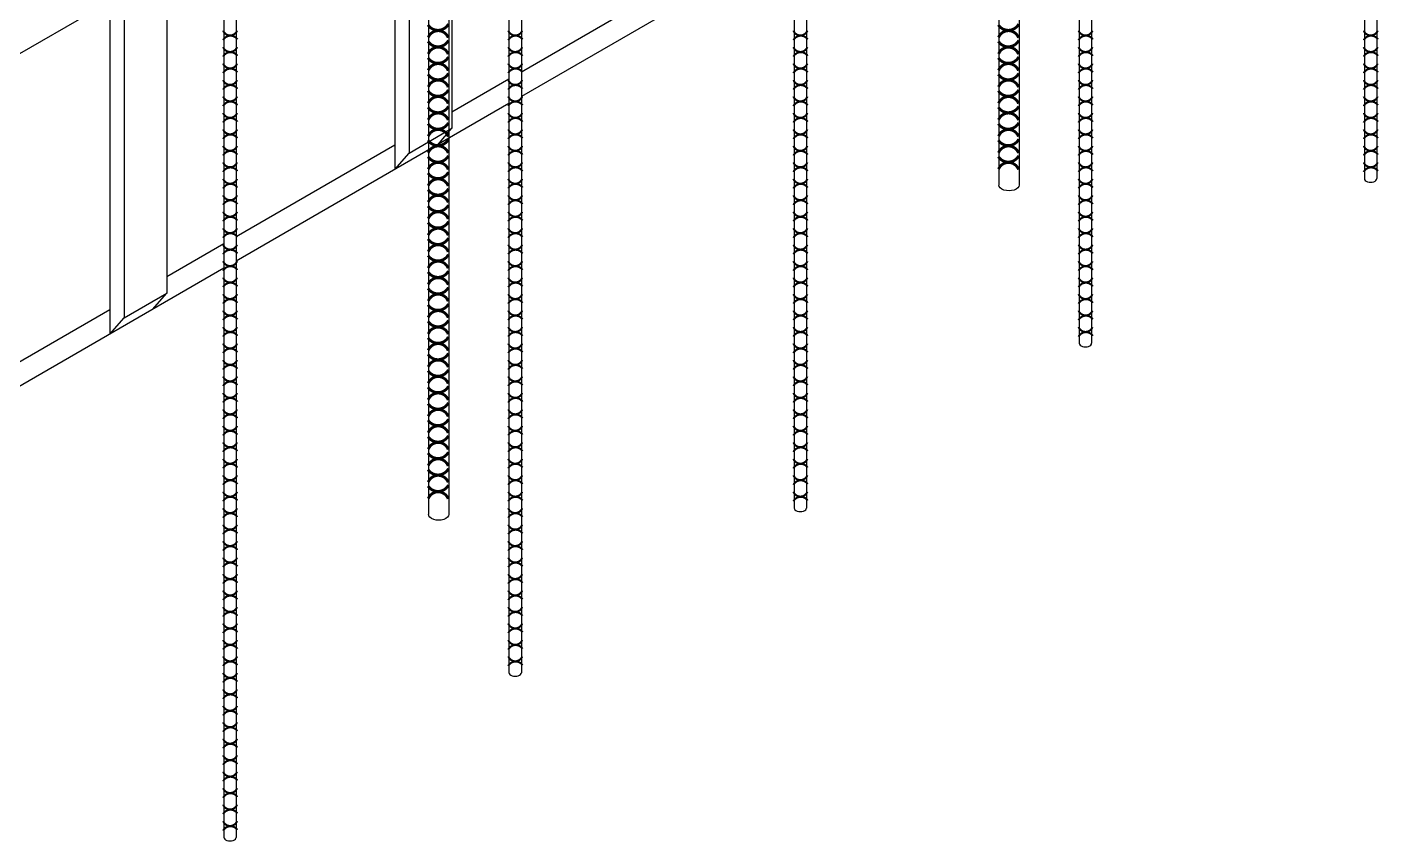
# Model space of a CAD drawing. Extents: x 134 to 282, y 157 to 239.
# Drawn here: x 230.26 to 271.32, y 166.7 to 191.41 of the extents above; entities that cross this region are included whole.
import ezdxf

# ---------------------------------------------------------------- set-up
doc = ezdxf.new("R2010")
doc.units = 0
doc.header["$LTSCALE"] = 0.75
doc.header["$MEASUREMENT"] = 0
doc.layers.add('MATERIAL', color=1, linetype='CONTINUOUS')
doc.layers.add('OBJECTS', color=3, linetype='CONTINUOUS')

msp = doc.modelspace()

# ---------------------------------------------------------------- linework, layer by layer
at = {"layer": 'MATERIAL', "color": 7}
for p, q in [((270.875125, 211.674742), (270.875125, 186.812315)), ((271.250125, 211.674742), (271.250125, 186.812315)), ((262.214871, 206.674742), (262.214871, 181.812315)), ((262.589871, 206.674742), (262.589871, 181.812315)), ((253.554617, 201.674742), (253.554617, 176.812315)), ((253.929617, 201.674742), (253.929617, 176.812315)), ((244.894363, 196.674742), (244.894363, 171.812315)), ((245.269363, 196.674742), (245.269363, 171.812315)), ((236.234109, 191.674742), (236.234109, 166.812315)), ((236.609109, 191.674742), (236.609109, 166.812315))]:
    msp.add_line(p, q, dxfattribs=at)
for centre in [(271.062625, 186.812315), (262.402371, 181.812315), (253.742117, 176.812315), (245.081863, 171.812315), (236.421609, 166.812315)]:
    msp.add_ellipse(centre, major_axis=(-0.187719, 0), ratio=0.57735, start_param=0, end_param=3.141592654, dxfattribs=at)
at = {"layer": 'OBJECTS', "color": 7}
for p, q in [((259.774549, 204.94116), (259.774549, 186.618499)), ((260.386921, 204.889556), (260.386921, 186.618499)), ((241.430261, 195.255649), (241.430261, 187.089382)), ((241.863274, 195.044111), (241.863274, 187.589382)), ((242.454041, 194.94116), (242.454041, 176.618499)), ((243.066413, 194.889556), (243.066413, 176.618499)), ((243.162312, 194.944923), (243.162312, 188.339382)), ((253.554617, 194.089382), (245.269363, 189.305889)), ((234.502058, 193.434682), (234.502058, 183.339382)), ((233.20302, 192.684682), (233.20302, 182.589382)), ((245.269363, 190.058583), (250.090515, 192.842076)), ((232.770007, 192.184682), (226.775183, 188.723568)), ((232.770007, 192.184682), (232.770007, 182.089382)), ((243.162312, 188.842076), (244.894363, 189.842076)), ((244.894363, 189.089382), (236.609109, 184.305889)), ((241.863274, 187.589382), (243.162312, 188.339382)), ((242.729299, 187.839382), (243.162312, 188.339382)), ((236.609109, 185.058583), (241.430261, 187.842076)), ((241.430261, 187.089382), (241.863274, 187.589382)), ((234.502058, 183.842076), (236.234109, 184.842076)), ((236.234109, 184.089382), (227.948855, 179.305889)), ((233.20302, 182.589382), (234.502058, 183.339382)), ((234.069045, 182.839382), (234.502058, 183.339382)), ((227.948855, 180.058583), (232.770007, 182.842076)), ((232.770007, 182.089382), (233.20302, 182.589382))]:
    msp.add_line(p, q, dxfattribs=at)
for points, const_width in [([(236.636133, 191.305867, -0.688836), (236.211456, 191.307486, -0.509663)], 0.060136), ([(242.436427, 191.479558, 0.571711), (243.055106, 191.507766, 0.509663)], 0.085644), ([(242.443487, 191.099787, -0.688836), (243.048202, 191.088923, -0.509663)], 0.085644), ([(245.296387, 191.305867, -0.688836), (244.87171, 191.307486, -0.509663)], 0.060136), ([(253.956641, 191.305867, -0.688836), (253.531964, 191.307486, -0.509663)], 0.060136), ([(259.756935, 191.479558, 0.571711), (260.375614, 191.507766, 0.509663)], 0.085644), ([(259.763995, 191.099787, -0.688836), (260.36871, 191.088923, -0.509663)], 0.085644), ([(262.616895, 191.305867, -0.688836), (262.192218, 191.307486, -0.509663)], 0.060136), ([(271.277149, 191.305867, -0.688836), (270.852472, 191.307486, -0.509663)], 0.060136), ([(236.644863, 191.039301, 0.571711), (236.210771, 191.013349, 0.509663)], 0.060136), ([(242.436427, 190.979558, 0.571711), (243.055106, 191.007766, 0.509663)], 0.085644), ([(245.305117, 191.039301, 0.571711), (244.871025, 191.013349, 0.509663)], 0.060136), ([(253.965371, 191.039301, 0.571711), (253.531279, 191.013349, 0.509663)], 0.060136), ([(259.756935, 190.979558, 0.571711), (260.375614, 191.007766, 0.509663)], 0.085644), ([(262.625625, 191.039301, 0.571711), (262.191533, 191.013349, 0.509663)], 0.060136), ([(271.285879, 191.039301, 0.571711), (270.851787, 191.013349, 0.509663)], 0.060136), ([(236.644863, 190.539301, 0.571711), (236.210771, 190.513349, 0.509663)], 0.060136), ([(236.636133, 190.805867, -0.688836), (236.211456, 190.807486, -0.509663)], 0.060136), ([(242.436427, 190.479558, 0.571711), (243.055106, 190.507766, 0.509663)], 0.085644), ([(242.443487, 190.599787, -0.688836), (243.048202, 190.588923, -0.509663)], 0.085644), ([(245.305117, 190.539301, 0.571711), (244.871025, 190.513349, 0.509663)], 0.060136), ([(245.296387, 190.805867, -0.688836), (244.87171, 190.807486, -0.509663)], 0.060136), ([(253.965371, 190.539301, 0.571711), (253.531279, 190.513349, 0.509663)], 0.060136), ([(253.956641, 190.805867, -0.688836), (253.531964, 190.807486, -0.509663)], 0.060136), ([(259.756935, 190.479558, 0.571711), (260.375614, 190.507766, 0.509663)], 0.085644), ([(259.763995, 190.599787, -0.688836), (260.36871, 190.588923, -0.509663)], 0.085644), ([(262.625625, 190.539301, 0.571711), (262.191533, 190.513349, 0.509663)], 0.060136), ([(262.616895, 190.805867, -0.688836), (262.192218, 190.807486, -0.509663)], 0.060136), ([(271.285879, 190.539301, 0.571711), (270.851787, 190.513349, 0.509663)], 0.060136), ([(271.277149, 190.805867, -0.688836), (270.852472, 190.807486, -0.509663)], 0.060136), ([(236.644863, 190.039301, 0.571711), (236.210771, 190.013349, 0.509663)], 0.060136), ([(236.636133, 190.305867, -0.688836), (236.211456, 190.307486, -0.509663)], 0.060136), ([(242.443487, 190.099787, -0.688836), (243.048202, 190.088923, -0.509663)], 0.085644), ([(245.305117, 190.039301, 0.571711), (244.871025, 190.013349, 0.509663)], 0.060136), ([(245.296387, 190.305867, -0.688836), (244.87171, 190.307486, -0.509663)], 0.060136), ([(253.965371, 190.039301, 0.571711), (253.531279, 190.013349, 0.509663)], 0.060136), ([(253.956641, 190.305867, -0.688836), (253.531964, 190.307486, -0.509663)], 0.060136), ([(259.763995, 190.099787, -0.688836), (260.36871, 190.088923, -0.509663)], 0.085644), ([(262.625625, 190.039301, 0.571711), (262.191533, 190.013349, 0.509663)], 0.060136), ([(262.616895, 190.305867, -0.688836), (262.192218, 190.307486, -0.509663)], 0.060136), ([(271.285879, 190.039301, 0.571711), (270.851787, 190.013349, 0.509663)], 0.060136), ([(271.277149, 190.305867, -0.688836), (270.852472, 190.307486, -0.509663)], 0.060136), ([(236.636133, 189.805867, -0.688836), (236.211456, 189.807486, -0.509663)], 0.060136), ([(242.436427, 189.979558, 0.571711), (243.055106, 190.007766, 0.509663)], 0.085644), ([(242.443487, 189.599787, -0.688836), (243.048202, 189.588923, -0.509663)], 0.085644), ([(245.296387, 189.805867, -0.688836), (244.87171, 189.807486, -0.509663)], 0.060136), ([(253.956641, 189.805867, -0.688836), (253.531964, 189.807486, -0.509663)], 0.060136), ([(259.756935, 189.979558, 0.571711), (260.375614, 190.007766, 0.509663)], 0.085644), ([(259.763995, 189.599787, -0.688836), (260.36871, 189.588923, -0.509663)], 0.085644), ([(262.616895, 189.805867, -0.688836), (262.192218, 189.807486, -0.509663)], 0.060136), ([(271.277149, 189.805867, -0.688836), (270.852472, 189.807486, -0.509663)], 0.060136), ([(236.644863, 189.539301, 0.571711), (236.210771, 189.513349, 0.509663)], 0.060136), ([(236.636133, 189.305867, -0.688836), (236.211456, 189.307486, -0.509663)], 0.060136), ([(242.436427, 189.479558, 0.571711), (243.055106, 189.507766, 0.509663)], 0.085644), ([(242.443487, 189.099787, -0.688836), (243.048202, 189.088923, -0.509663)], 0.085644), ([(245.305117, 189.539301, 0.571711), (244.871025, 189.513349, 0.509663)], 0.060136), ([(245.296387, 189.305867, -0.688836), (244.87171, 189.307486, -0.509663)], 0.060136), ([(253.965371, 189.539301, 0.571711), (253.531279, 189.513349, 0.509663)], 0.060136), ([(253.956641, 189.305867, -0.688836), (253.531964, 189.307486, -0.509663)], 0.060136), ([(259.756935, 189.479558, 0.571711), (260.375614, 189.507766, 0.509663)], 0.085644), ([(259.763995, 189.099787, -0.688836), (260.36871, 189.088923, -0.509663)], 0.085644), ([(262.625625, 189.539301, 0.571711), (262.191533, 189.513349, 0.509663)], 0.060136), ([(262.616895, 189.305867, -0.688836), (262.192218, 189.307486, -0.509663)], 0.060136), ([(271.285879, 189.539301, 0.571711), (270.851787, 189.513349, 0.509663)], 0.060136), ([(271.277149, 189.305867, -0.688836), (270.852472, 189.307486, -0.509663)], 0.060136), ([(236.644863, 189.039301, 0.571711), (236.210771, 189.013349, 0.509663)], 0.060136), ([(242.436427, 188.979558, 0.571711), (243.055106, 189.007766, 0.509663)], 0.085644), ([(245.305117, 189.039301, 0.571711), (244.871025, 189.013349, 0.509663)], 0.060136), ([(253.965371, 189.039301, 0.571711), (253.531279, 189.013349, 0.509663)], 0.060136), ([(259.756935, 188.979558, 0.571711), (260.375614, 189.007766, 0.509663)], 0.085644), ([(262.625625, 189.039301, 0.571711), (262.191533, 189.013349, 0.509663)], 0.060136), ([(271.285879, 189.039301, 0.571711), (270.851787, 189.013349, 0.509663)], 0.060136), ([(236.644863, 188.539301, 0.571711), (236.210771, 188.513349, 0.509663)], 0.060136), ([(236.636133, 188.805867, -0.688836), (236.211456, 188.807486, -0.509663)], 0.060136), ([(242.436427, 188.479558, 0.571711), (243.055106, 188.507766, 0.509663)], 0.085644), ([(242.443487, 188.599787, -0.688836), (243.048202, 188.588923, -0.509663)], 0.085644), ([(245.305117, 188.539301, 0.571711), (244.871025, 188.513349, 0.509663)], 0.060136), ([(245.296387, 188.805867, -0.688836), (244.87171, 188.807486, -0.509663)], 0.060136), ([(253.965371, 188.539301, 0.571711), (253.531279, 188.513349, 0.509663)], 0.060136), ([(253.956641, 188.805867, -0.688836), (253.531964, 188.807486, -0.509663)], 0.060136), ([(259.756935, 188.479558, 0.571711), (260.375614, 188.507766, 0.509663)], 0.085644), ([(259.763995, 188.599787, -0.688836), (260.36871, 188.588923, -0.509663)], 0.085644), ([(262.625625, 188.539301, 0.571711), (262.191533, 188.513349, 0.509663)], 0.060136), ([(262.616895, 188.805867, -0.688836), (262.192218, 188.807486, -0.509663)], 0.060136), ([(271.285879, 188.539301, 0.571711), (270.851787, 188.513349, 0.509663)], 0.060136), ([(271.277149, 188.805867, -0.688836), (270.852472, 188.807486, -0.509663)], 0.060136), ([(236.644863, 188.039301, 0.571711), (236.210771, 188.013349, 0.509663)], 0.060136), ([(236.636133, 188.305867, -0.688836), (236.211456, 188.307486, -0.509663)], 0.060136), ([(242.443487, 188.099787, -0.688836), (243.048202, 188.088923, -0.509663)], 0.085644), ([(245.305117, 188.039301, 0.571711), (244.871025, 188.013349, 0.509663)], 0.060136), ([(245.296387, 188.305867, -0.688836), (244.87171, 188.307486, -0.509663)], 0.060136), ([(253.965371, 188.039301, 0.571711), (253.531279, 188.013349, 0.509663)], 0.060136), ([(253.956641, 188.305867, -0.688836), (253.531964, 188.307486, -0.509663)], 0.060136), ([(259.763995, 188.099787, -0.688836), (260.36871, 188.088923, -0.509663)], 0.085644), ([(262.625625, 188.039301, 0.571711), (262.191533, 188.013349, 0.509663)], 0.060136), ([(262.616895, 188.305867, -0.688836), (262.192218, 188.307486, -0.509663)], 0.060136), ([(271.285879, 188.039301, 0.571711), (270.851787, 188.013349, 0.509663)], 0.060136), ([(271.277149, 188.305867, -0.688836), (270.852472, 188.307486, -0.509663)], 0.060136), ([(236.644863, 187.539301, 0.571711), (236.210771, 187.513349, 0.509663)], 0.060136), ([(236.636133, 187.805867, -0.688836), (236.211456, 187.807486, -0.509663)], 0.060136), ([(242.436427, 187.979558, 0.571711), (243.055106, 188.007766, 0.509663)], 0.085644), ([(242.443487, 187.599787, -0.688836), (243.048202, 187.588923, -0.509663)], 0.085644), ([(245.305117, 187.539301, 0.571711), (244.871025, 187.513349, 0.509663)], 0.060136), ([(245.296387, 187.805867, -0.688836), (244.87171, 187.807486, -0.509663)], 0.060136), ([(253.965371, 187.539301, 0.571711), (253.531279, 187.513349, 0.509663)], 0.060136), ([(253.956641, 187.805867, -0.688836), (253.531964, 187.807486, -0.509663)], 0.060136), ([(259.756935, 187.979558, 0.571711), (260.375614, 188.007766, 0.509663)], 0.085644), ([(259.763995, 187.599787, -0.688836), (260.36871, 187.588923, -0.509663)], 0.085644), ([(262.625625, 187.539301, 0.571711), (262.191533, 187.513349, 0.509663)], 0.060136), ([(262.616895, 187.805867, -0.688836), (262.192218, 187.807486, -0.509663)], 0.060136), ([(271.285879, 187.539301, 0.571711), (270.851787, 187.513349, 0.509663)], 0.060136), ([(271.277149, 187.805867, -0.688836), (270.852472, 187.807486, -0.509663)], 0.060136), ([(236.636133, 187.305867, -0.688836), (236.211456, 187.307486, -0.509663)], 0.060136), ([(242.436427, 187.479558, 0.571711), (243.055106, 187.507766, 0.509663)], 0.085644), ([(242.443487, 187.099787, -0.688836), (243.048202, 187.088923, -0.509663)], 0.085644), ([(245.296387, 187.305867, -0.688836), (244.87171, 187.307486, -0.509663)], 0.060136), ([(253.956641, 187.305867, -0.688836), (253.531964, 187.307486, -0.509663)], 0.060136), ([(259.756935, 187.479558, 0.571711), (260.375614, 187.507766, 0.509663)], 0.085644), ([(259.763995, 187.099787, -0.688836), (260.36871, 187.088923, -0.509663)], 0.085644), ([(262.616895, 187.305867, -0.688836), (262.192218, 187.307486, -0.509663)], 0.060136), ([(271.277149, 187.305867, -0.688836), (270.852472, 187.307486, -0.509663)], 0.060136), ([(236.644863, 187.039301, 0.571711), (236.210771, 187.013349, 0.509663)], 0.060136), ([(236.636133, 186.805867, -0.688836), (236.211456, 186.807486, -0.509663)], 0.060136), ([(242.436427, 186.979558, 0.571711), (243.055106, 187.007766, 0.509663)], 0.085644), ([(242.443487, 186.599787, -0.688836), (243.048202, 186.588923, -0.509663)], 0.085644), ([(245.305117, 187.039301, 0.571711), (244.871025, 187.013349, 0.509663)], 0.060136), ([(245.296387, 186.805867, -0.688836), (244.87171, 186.807486, -0.509663)], 0.060136), ([(253.965371, 187.039301, 0.571711), (253.531279, 187.013349, 0.509663)], 0.060136), ([(253.956641, 186.805867, -0.688836), (253.531964, 186.807486, -0.509663)], 0.060136), ([(262.625625, 187.039301, 0.571711), (262.191533, 187.013349, 0.509663)], 0.060136), ([(262.616895, 186.805867, -0.688836), (262.192218, 186.807486, -0.509663)], 0.060136), ([(271.285879, 187.039301, 0.571711), (270.851787, 187.013349, 0.509663)], 0.060136), ([(236.644863, 186.539301, 0.571711), (236.210771, 186.513349, 0.509663)], 0.060136), ([(242.436427, 186.479558, 0.571711), (243.055106, 186.507766, 0.509663)], 0.085644), ([(245.305117, 186.539301, 0.571711), (244.871025, 186.513349, 0.509663)], 0.060136), ([(253.965371, 186.539301, 0.571711), (253.531279, 186.513349, 0.509663)], 0.060136), ([(262.625625, 186.539301, 0.571711), (262.191533, 186.513349, 0.509663)], 0.060136), ([(236.644863, 186.039301, 0.571711), (236.210771, 186.013349, 0.509663)], 0.060136), ([(236.636133, 186.305867, -0.688836), (236.211456, 186.307486, -0.509663)], 0.060136), ([(242.436427, 185.979558, 0.571711), (243.055106, 186.007766, 0.509663)], 0.085644), ([(242.443487, 186.099787, -0.688836), (243.048202, 186.088923, -0.509663)], 0.085644), ([(245.305117, 186.039301, 0.571711), (244.871025, 186.013349, 0.509663)], 0.060136), ([(245.296387, 186.305867, -0.688836), (244.87171, 186.307486, -0.509663)], 0.060136), ([(253.965371, 186.039301, 0.571711), (253.531279, 186.013349, 0.509663)], 0.060136), ([(253.956641, 186.305867, -0.688836), (253.531964, 186.307486, -0.509663)], 0.060136), ([(262.625625, 186.039301, 0.571711), (262.191533, 186.013349, 0.509663)], 0.060136), ([(262.616895, 186.305867, -0.688836), (262.192218, 186.307486, -0.509663)], 0.060136), ([(236.644863, 185.539301, 0.571711), (236.210771, 185.513349, 0.509663)], 0.060136), ([(236.636133, 185.805867, -0.688836), (236.211456, 185.807486, -0.509663)], 0.060136), ([(242.443487, 185.599787, -0.688836), (243.048202, 185.588923, -0.509663)], 0.085644), ([(245.305117, 185.539301, 0.571711), (244.871025, 185.513349, 0.509663)], 0.060136), ([(245.296387, 185.805867, -0.688836), (244.87171, 185.807486, -0.509663)], 0.060136), ([(253.965371, 185.539301, 0.571711), (253.531279, 185.513349, 0.509663)], 0.060136), ([(253.956641, 185.805867, -0.688836), (253.531964, 185.807486, -0.509663)], 0.060136), ([(262.625625, 185.539301, 0.571711), (262.191533, 185.513349, 0.509663)], 0.060136), ([(262.616895, 185.805867, -0.688836), (262.192218, 185.807486, -0.509663)], 0.060136), ([(236.644863, 185.039301, 0.571711), (236.210771, 185.013349, 0.509663)], 0.060136), ([(236.636133, 185.305867, -0.688836), (236.211456, 185.307486, -0.509663)], 0.060136), ([(242.436427, 185.479558, 0.571711), (243.055106, 185.507766, 0.509663)], 0.085644), ([(242.443487, 185.099787, -0.688836), (243.048202, 185.088923, -0.509663)], 0.085644), ([(245.305117, 185.039301, 0.571711), (244.871025, 185.013349, 0.509663)], 0.060136), ([(245.296387, 185.305867, -0.688836), (244.87171, 185.307486, -0.509663)], 0.060136), ([(253.965371, 185.039301, 0.571711), (253.531279, 185.013349, 0.509663)], 0.060136), ([(253.956641, 185.305867, -0.688836), (253.531964, 185.307486, -0.509663)], 0.060136), ([(262.625625, 185.039301, 0.571711), (262.191533, 185.013349, 0.509663)], 0.060136), ([(262.616895, 185.305867, -0.688836), (262.192218, 185.307486, -0.509663)], 0.060136), ([(236.636133, 184.805867, -0.688836), (236.211456, 184.807486, -0.509663)], 0.060136), ([(242.436427, 184.979558, 0.571711), (243.055106, 185.007766, 0.509663)], 0.085644), ([(242.443487, 184.599787, -0.688836), (243.048202, 184.588923, -0.509663)], 0.085644), ([(245.296387, 184.805867, -0.688836), (244.87171, 184.807486, -0.509663)], 0.060136), ([(253.956641, 184.805867, -0.688836), (253.531964, 184.807486, -0.509663)], 0.060136), ([(262.616895, 184.805867, -0.688836), (262.192218, 184.807486, -0.509663)], 0.060136), ([(236.644863, 184.539301, 0.571711), (236.210771, 184.513349, 0.509663)], 0.060136), ([(242.436427, 184.479558, 0.571711), (243.055106, 184.507766, 0.509663)], 0.085644), ([(245.305117, 184.539301, 0.571711), (244.871025, 184.513349, 0.509663)], 0.060136), ([(253.965371, 184.539301, 0.571711), (253.531279, 184.513349, 0.509663)], 0.060136), ([(262.625625, 184.539301, 0.571711), (262.191533, 184.513349, 0.509663)], 0.060136), ([(236.644863, 184.039301, 0.571711), (236.210771, 184.013349, 0.509663)], 0.060136), ([(236.636133, 184.305867, -0.688836), (236.211456, 184.307486, -0.509663)], 0.060136), ([(242.436427, 183.979558, 0.571711), (243.055106, 184.007766, 0.509663)], 0.085644), ([(242.443487, 184.099787, -0.688836), (243.048202, 184.088923, -0.509663)], 0.085644), ([(245.305117, 184.039301, 0.571711), (244.871025, 184.013349, 0.509663)], 0.060136), ([(245.296387, 184.305867, -0.688836), (244.87171, 184.307486, -0.509663)], 0.060136), ([(253.965371, 184.039301, 0.571711), (253.531279, 184.013349, 0.509663)], 0.060136), ([(253.956641, 184.305867, -0.688836), (253.531964, 184.307486, -0.509663)], 0.060136), ([(262.625625, 184.039301, 0.571711), (262.191533, 184.013349, 0.509663)], 0.060136), ([(262.616895, 184.305867, -0.688836), (262.192218, 184.307486, -0.509663)], 0.060136), ([(236.644863, 183.539301, 0.571711), (236.210771, 183.513349, 0.509663)], 0.060136), ([(236.636133, 183.805867, -0.688836), (236.211456, 183.807486, -0.509663)], 0.060136), ([(242.436427, 183.479558, 0.571711), (243.055106, 183.507766, 0.509663)], 0.085644), ([(242.443487, 183.599787, -0.688836), (243.048202, 183.588923, -0.509663)], 0.085644), ([(245.305117, 183.539301, 0.571711), (244.871025, 183.513349, 0.509663)], 0.060136), ([(245.296387, 183.805867, -0.688836), (244.87171, 183.807486, -0.509663)], 0.060136), ([(253.965371, 183.539301, 0.571711), (253.531279, 183.513349, 0.509663)], 0.060136), ([(253.956641, 183.805867, -0.688836), (253.531964, 183.807486, -0.509663)], 0.060136), ([(262.625625, 183.539301, 0.571711), (262.191533, 183.513349, 0.509663)], 0.060136), ([(262.616895, 183.805867, -0.688836), (262.192218, 183.807486, -0.509663)], 0.060136), ([(236.644863, 183.039301, 0.571711), (236.210771, 183.013349, 0.509663)], 0.060136), ([(236.636133, 183.305867, -0.688836), (236.211456, 183.307486, -0.509663)], 0.060136), ([(242.443487, 183.099787, -0.688836), (243.048202, 183.088923, -0.509663)], 0.085644), ([(245.305117, 183.039301, 0.571711), (244.871025, 183.013349, 0.509663)], 0.060136), ([(245.296387, 183.305867, -0.688836), (244.87171, 183.307486, -0.509663)], 0.060136), ([(253.965371, 183.039301, 0.571711), (253.531279, 183.013349, 0.509663)], 0.060136), ([(253.956641, 183.305867, -0.688836), (253.531964, 183.307486, -0.509663)], 0.060136), ([(262.625625, 183.039301, 0.571711), (262.191533, 183.013349, 0.509663)], 0.060136), ([(262.616895, 183.305867, -0.688836), (262.192218, 183.307486, -0.509663)], 0.060136), ([(236.636133, 182.805867, -0.688836), (236.211456, 182.807486, -0.509663)], 0.060136), ([(242.436427, 182.979558, 0.571711), (243.055106, 183.007766, 0.509663)], 0.085644), ([(242.443487, 182.599787, -0.688836), (243.048202, 182.588923, -0.509663)], 0.085644), ([(245.296387, 182.805867, -0.688836), (244.87171, 182.807486, -0.509663)], 0.060136), ([(253.956641, 182.805867, -0.688836), (253.531964, 182.807486, -0.509663)], 0.060136), ([(262.616895, 182.805867, -0.688836), (262.192218, 182.807486, -0.509663)], 0.060136), ([(236.644863, 182.539301, 0.571711), (236.210771, 182.513349, 0.509663)], 0.060136), ([(236.636133, 182.305867, -0.688836), (236.211456, 182.307486, -0.509663)], 0.060136), ([(242.436427, 182.479558, 0.571711), (243.055106, 182.507766, 0.509663)], 0.085644), ([(242.443487, 182.099787, -0.688836), (243.048202, 182.088923, -0.509663)], 0.085644), ([(245.305117, 182.539301, 0.571711), (244.871025, 182.513349, 0.509663)], 0.060136), ([(245.296387, 182.305867, -0.688836), (244.87171, 182.307486, -0.509663)], 0.060136), ([(253.965371, 182.539301, 0.571711), (253.531279, 182.513349, 0.509663)], 0.060136), ([(253.956641, 182.305867, -0.688836), (253.531964, 182.307486, -0.509663)], 0.060136), ([(262.625625, 182.539301, 0.571711), (262.191533, 182.513349, 0.509663)], 0.060136), ([(262.616895, 182.305867, -0.688836), (262.192218, 182.307486, -0.509663)], 0.060136), ([(236.644863, 182.039301, 0.571711), (236.210771, 182.013349, 0.509663)], 0.060136), ([(242.436427, 181.979558, 0.571711), (243.055106, 182.007766, 0.509663)], 0.085644), ([(245.305117, 182.039301, 0.571711), (244.871025, 182.013349, 0.509663)], 0.060136), ([(253.965371, 182.039301, 0.571711), (253.531279, 182.013349, 0.509663)], 0.060136), ([(262.625625, 182.039301, 0.571711), (262.191533, 182.013349, 0.509663)], 0.060136), ([(236.644863, 181.539301, 0.571711), (236.210771, 181.513349, 0.509663)], 0.060136), ([(236.636133, 181.805867, -0.688836), (236.211456, 181.807486, -0.509663)], 0.060136), ([(242.436427, 181.479558, 0.571711), (243.055106, 181.507766, 0.509663)], 0.085644), ([(242.443487, 181.599787, -0.688836), (243.048202, 181.588923, -0.509663)], 0.085644), ([(245.305117, 181.539301, 0.571711), (244.871025, 181.513349, 0.509663)], 0.060136), ([(245.296387, 181.805867, -0.688836), (244.87171, 181.807486, -0.509663)], 0.060136), ([(253.965371, 181.539301, 0.571711), (253.531279, 181.513349, 0.509663)], 0.060136), ([(253.956641, 181.805867, -0.688836), (253.531964, 181.807486, -0.509663)], 0.060136), ([(236.644863, 181.039301, 0.571711), (236.210771, 181.013349, 0.509663)], 0.060136), ([(236.636133, 181.305867, -0.688836), (236.211456, 181.307486, -0.509663)], 0.060136), ([(242.443487, 181.099787, -0.688836), (243.048202, 181.088923, -0.509663)], 0.085644), ([(245.305117, 181.039301, 0.571711), (244.871025, 181.013349, 0.509663)], 0.060136), ([(245.296387, 181.305867, -0.688836), (244.87171, 181.307486, -0.509663)], 0.060136), ([(253.965371, 181.039301, 0.571711), (253.531279, 181.013349, 0.509663)], 0.060136), ([(253.956641, 181.305867, -0.688836), (253.531964, 181.307486, -0.509663)], 0.060136), ([(236.644863, 180.539301, 0.571711), (236.210771, 180.513349, 0.509663)], 0.060136), ([(236.636133, 180.805867, -0.688836), (236.211456, 180.807486, -0.509663)], 0.060136), ([(242.436427, 180.979558, 0.571711), (243.055106, 181.007766, 0.509663)], 0.085644), ([(242.443487, 180.599787, -0.688836), (243.048202, 180.588923, -0.509663)], 0.085644), ([(245.305117, 180.539301, 0.571711), (244.871025, 180.513349, 0.509663)], 0.060136), ([(245.296387, 180.805867, -0.688836), (244.87171, 180.807486, -0.509663)], 0.060136), ([(253.965371, 180.539301, 0.571711), (253.531279, 180.513349, 0.509663)], 0.060136), ([(253.956641, 180.805867, -0.688836), (253.531964, 180.807486, -0.509663)], 0.060136), ([(236.636133, 180.305867, -0.688836), (236.211456, 180.307486, -0.509663)], 0.060136), ([(242.436427, 180.479558, 0.571711), (243.055106, 180.507766, 0.509663)], 0.085644), ([(242.443487, 180.099787, -0.688836), (243.048202, 180.088923, -0.509663)], 0.085644), ([(245.296387, 180.305867, -0.688836), (244.87171, 180.307486, -0.509663)], 0.060136), ([(253.956641, 180.305867, -0.688836), (253.531964, 180.307486, -0.509663)], 0.060136), ([(236.644863, 180.039301, 0.571711), (236.210771, 180.013349, 0.509663)], 0.060136), ([(242.436427, 179.979558, 0.571711), (243.055106, 180.007766, 0.509663)], 0.085644), ([(242.443487, 179.599787, -0.688836), (243.048202, 179.588923, -0.509663)], 0.085644), ([(245.305117, 180.039301, 0.571711), (244.871025, 180.013349, 0.509663)], 0.060136), ([(253.965371, 180.039301, 0.571711), (253.531279, 180.013349, 0.509663)], 0.060136), ([(236.644863, 179.539301, 0.571711), (236.210771, 179.513349, 0.509663)], 0.060136), ([(236.636133, 179.805867, -0.688836), (236.211456, 179.807486, -0.509663)], 0.060136), ([(242.436427, 179.479558, 0.571711), (243.055106, 179.507766, 0.509663)], 0.085644), ([(245.305117, 179.539301, 0.571711), (244.871025, 179.513349, 0.509663)], 0.060136), ([(245.296387, 179.805867, -0.688836), (244.87171, 179.807486, -0.509663)], 0.060136), ([(253.965371, 179.539301, 0.571711), (253.531279, 179.513349, 0.509663)], 0.060136), ([(253.956641, 179.805867, -0.688836), (253.531964, 179.807486, -0.509663)], 0.060136), ([(236.644863, 179.039301, 0.571711), (236.210771, 179.013349, 0.509663)], 0.060136), ([(236.636133, 179.305867, -0.688836), (236.211456, 179.307486, -0.509663)], 0.060136), ([(242.436427, 178.979558, 0.571711), (243.055106, 179.007766, 0.509663)], 0.085644), ([(242.443487, 179.099787, -0.688836), (243.048202, 179.088923, -0.509663)], 0.085644), ([(245.305117, 179.039301, 0.571711), (244.871025, 179.013349, 0.509663)], 0.060136), ([(245.296387, 179.305867, -0.688836), (244.87171, 179.307486, -0.509663)], 0.060136), ([(253.965371, 179.039301, 0.571711), (253.531279, 179.013349, 0.509663)], 0.060136), ([(253.956641, 179.305867, -0.688836), (253.531964, 179.307486, -0.509663)], 0.060136), ([(236.644863, 178.539301, 0.571711), (236.210771, 178.513349, 0.509663)], 0.060136), ([(236.636133, 178.805867, -0.688836), (236.211456, 178.807486, -0.509663)], 0.060136), ([(242.443487, 178.599787, -0.688836), (243.048202, 178.588923, -0.509663)], 0.085644), ([(245.305117, 178.539301, 0.571711), (244.871025, 178.513349, 0.509663)], 0.060136), ([(245.296387, 178.805867, -0.688836), (244.87171, 178.807486, -0.509663)], 0.060136), ([(253.965371, 178.539301, 0.571711), (253.531279, 178.513349, 0.509663)], 0.060136), ([(253.956641, 178.805867, -0.688836), (253.531964, 178.807486, -0.509663)], 0.060136), ([(236.636133, 178.305867, -0.688836), (236.211456, 178.307486, -0.509663)], 0.060136), ([(242.436427, 178.479558, 0.571711), (243.055106, 178.507766, 0.509663)], 0.085644), ([(242.443487, 178.099787, -0.688836), (243.048202, 178.088923, -0.509663)], 0.085644), ([(245.296387, 178.305867, -0.688836), (244.87171, 178.307486, -0.509663)], 0.060136), ([(253.956641, 178.305867, -0.688836), (253.531964, 178.307486, -0.509663)], 0.060136), ([(236.644863, 178.039301, 0.571711), (236.210771, 178.013349, 0.509663)], 0.060136), ([(236.636133, 177.805867, -0.688836), (236.211456, 177.807486, -0.509663)], 0.060136), ([(242.436427, 177.979558, 0.571711), (243.055106, 178.007766, 0.509663)], 0.085644), ([(242.443487, 177.599787, -0.688836), (243.048202, 177.588923, -0.509663)], 0.085644), ([(245.305117, 178.039301, 0.571711), (244.871025, 178.013349, 0.509663)], 0.060136), ([(245.296387, 177.805867, -0.688836), (244.87171, 177.807486, -0.509663)], 0.060136), ([(253.965371, 178.039301, 0.571711), (253.531279, 178.013349, 0.509663)], 0.060136), ([(253.956641, 177.805867, -0.688836), (253.531964, 177.807486, -0.509663)], 0.060136), ([(236.644863, 177.539301, 0.571711), (236.210771, 177.513349, 0.509663)], 0.060136), ([(242.436427, 177.479558, 0.571711), (243.055106, 177.507766, 0.509663)], 0.085644), ([(245.305117, 177.539301, 0.571711), (244.871025, 177.513349, 0.509663)], 0.060136), ([(253.965371, 177.539301, 0.571711), (253.531279, 177.513349, 0.509663)], 0.060136), ([(236.644863, 177.039301, 0.571711), (236.210771, 177.013349, 0.509663)], 0.060136), ([(236.636133, 177.305867, -0.688836), (236.211456, 177.307486, -0.509663)], 0.060136), ([(242.443487, 177.099787, -0.688836), (243.048202, 177.088923, -0.509663)], 0.085644), ([(245.305117, 177.039301, 0.571711), (244.871025, 177.013349, 0.509663)], 0.060136), ([(245.296387, 177.305867, -0.688836), (244.87171, 177.307486, -0.509663)], 0.060136), ([(253.965371, 177.039301, 0.571711), (253.531279, 177.013349, 0.509663)], 0.060136), ([(253.956641, 177.305867, -0.688836), (253.531964, 177.307486, -0.509663)], 0.060136), ([(236.644863, 176.539301, 0.571711), (236.210771, 176.513349, 0.509663)], 0.060136), ([(236.636133, 176.805867, -0.688836), (236.211456, 176.807486, -0.509663)], 0.060136), ([(245.305117, 176.539301, 0.571711), (244.871025, 176.513349, 0.509663)], 0.060136), ([(245.296387, 176.805867, -0.688836), (244.87171, 176.807486, -0.509663)], 0.060136), ([(236.644863, 176.039301, 0.571711), (236.210771, 176.013349, 0.509663)], 0.060136), ([(236.636133, 176.305867, -0.688836), (236.211456, 176.307486, -0.509663)], 0.060136), ([(245.305117, 176.039301, 0.571711), (244.871025, 176.013349, 0.509663)], 0.060136), ([(245.296387, 176.305867, -0.688836), (244.87171, 176.307486, -0.509663)], 0.060136), ([(236.636133, 175.805867, -0.688836), (236.211456, 175.807486, -0.509663)], 0.060136), ([(245.296387, 175.805867, -0.688836), (244.87171, 175.807486, -0.509663)], 0.060136), ([(236.644863, 175.539301, 0.571711), (236.210771, 175.513349, 0.509663)], 0.060136), ([(236.636133, 175.305867, -0.688836), (236.211456, 175.307486, -0.509663)], 0.060136), ([(245.305117, 175.539301, 0.571711), (244.871025, 175.513349, 0.509663)], 0.060136), ([(245.296387, 175.305867, -0.688836), (244.87171, 175.307486, -0.509663)], 0.060136), ([(236.644863, 175.039301, 0.571711), (236.210771, 175.013349, 0.509663)], 0.060136), ([(245.305117, 175.039301, 0.571711), (244.871025, 175.013349, 0.509663)], 0.060136), ([(236.644863, 174.539301, 0.571711), (236.210771, 174.513349, 0.509663)], 0.060136), ([(236.636133, 174.805867, -0.688836), (236.211456, 174.807486, -0.509663)], 0.060136), ([(245.305117, 174.539301, 0.571711), (244.871025, 174.513349, 0.509663)], 0.060136), ([(245.296387, 174.805867, -0.688836), (244.87171, 174.807486, -0.509663)], 0.060136), ([(236.644863, 174.039301, 0.571711), (236.210771, 174.013349, 0.509663)], 0.060136), ([(236.636133, 174.305867, -0.688836), (236.211456, 174.307486, -0.509663)], 0.060136), ([(245.305117, 174.039301, 0.571711), (244.871025, 174.013349, 0.509663)], 0.060136), ([(245.296387, 174.305867, -0.688836), (244.87171, 174.307486, -0.509663)], 0.060136), ([(236.644863, 173.539301, 0.571711), (236.210771, 173.513349, 0.509663)], 0.060136), ([(236.636133, 173.805867, -0.688836), (236.211456, 173.807486, -0.509663)], 0.060136), ([(245.305117, 173.539301, 0.571711), (244.871025, 173.513349, 0.509663)], 0.060136), ([(245.296387, 173.805867, -0.688836), (244.87171, 173.807486, -0.509663)], 0.060136), ([(236.636133, 173.305867, -0.688836), (236.211456, 173.307486, -0.509663)], 0.060136), ([(245.296387, 173.305867, -0.688836), (244.87171, 173.307486, -0.509663)], 0.060136), ([(236.644863, 173.039301, 0.571711), (236.210771, 173.013349, 0.509663)], 0.060136), ([(245.305117, 173.039301, 0.571711), (244.871025, 173.013349, 0.509663)], 0.060136), ([(236.644863, 172.539301, 0.571711), (236.210771, 172.513349, 0.509663)], 0.060136), ([(236.636133, 172.805867, -0.688836), (236.211456, 172.807486, -0.509663)], 0.060136), ([(245.305117, 172.539301, 0.571711), (244.871025, 172.513349, 0.509663)], 0.060136), ([(245.296387, 172.805867, -0.688836), (244.87171, 172.807486, -0.509663)], 0.060136), ([(236.644863, 172.039301, 0.571711), (236.210771, 172.013349, 0.509663)], 0.060136), ([(236.636133, 172.305867, -0.688836), (236.211456, 172.307486, -0.509663)], 0.060136), ([(245.305117, 172.039301, 0.571711), (244.871025, 172.013349, 0.509663)], 0.060136), ([(245.296387, 172.305867, -0.688836), (244.87171, 172.307486, -0.509663)], 0.060136), ([(236.644863, 171.539301, 0.571711), (236.210771, 171.513349, 0.509663)], 0.060136), ([(236.636133, 171.805867, -0.688836), (236.211456, 171.807486, -0.509663)], 0.060136), ([(236.636133, 171.305867, -0.688836), (236.211456, 171.307486, -0.509663)], 0.060136), ([(236.644863, 171.039301, 0.571711), (236.210771, 171.013349, 0.509663)], 0.060136), ([(236.636133, 170.805867, -0.688836), (236.211456, 170.807486, -0.509663)], 0.060136), ([(236.644863, 170.539301, 0.571711), (236.210771, 170.513349, 0.509663)], 0.060136), ([(236.644863, 170.039301, 0.571711), (236.210771, 170.013349, 0.509663)], 0.060136), ([(236.636133, 170.305867, -0.688836), (236.211456, 170.307486, -0.509663)], 0.060136), ([(236.644863, 169.539301, 0.571711), (236.210771, 169.513349, 0.509663)], 0.060136), ([(236.636133, 169.805867, -0.688836), (236.211456, 169.807486, -0.509663)], 0.060136), ([(236.644863, 169.039301, 0.571711), (236.210771, 169.013349, 0.509663)], 0.060136), ([(236.636133, 169.305867, -0.688836), (236.211456, 169.307486, -0.509663)], 0.060136), ([(236.636133, 168.805867, -0.688836), (236.211456, 168.807486, -0.509663)], 0.060136), ([(236.644863, 168.539301, 0.571711), (236.210771, 168.513349, 0.509663)], 0.060136), ([(236.644863, 168.039301, 0.571711), (236.210771, 168.013349, 0.509663)], 0.060136), ([(236.636133, 168.305867, -0.688836), (236.211456, 168.307486, -0.509663)], 0.060136), ([(236.644863, 167.539301, 0.571711), (236.210771, 167.513349, 0.509663)], 0.060136), ([(236.636133, 167.805867, -0.688836), (236.211456, 167.807486, -0.509663)], 0.060136), ([(236.644863, 167.039301, 0.571711), (236.210771, 167.013349, 0.509663)], 0.060136), ([(236.636133, 167.305867, -0.688836), (236.211456, 167.307486, -0.509663)], 0.060136)]:
    msp.add_lwpolyline(points, format="xyb", dxfattribs=dict(at, const_width=const_width))
at = {"layer": 'OBJECTS', "color": 7, "extrusion": (0, 0, -1)}
for centre in [(260.080735, 186.618499), (242.760227, 176.618499)]:
    msp.add_ellipse(centre, major_axis=(0.306186, 0), ratio=0.57735, start_param=0, end_param=3.141592654, dxfattribs=at)

doc.saveas('drawing.dxf')
